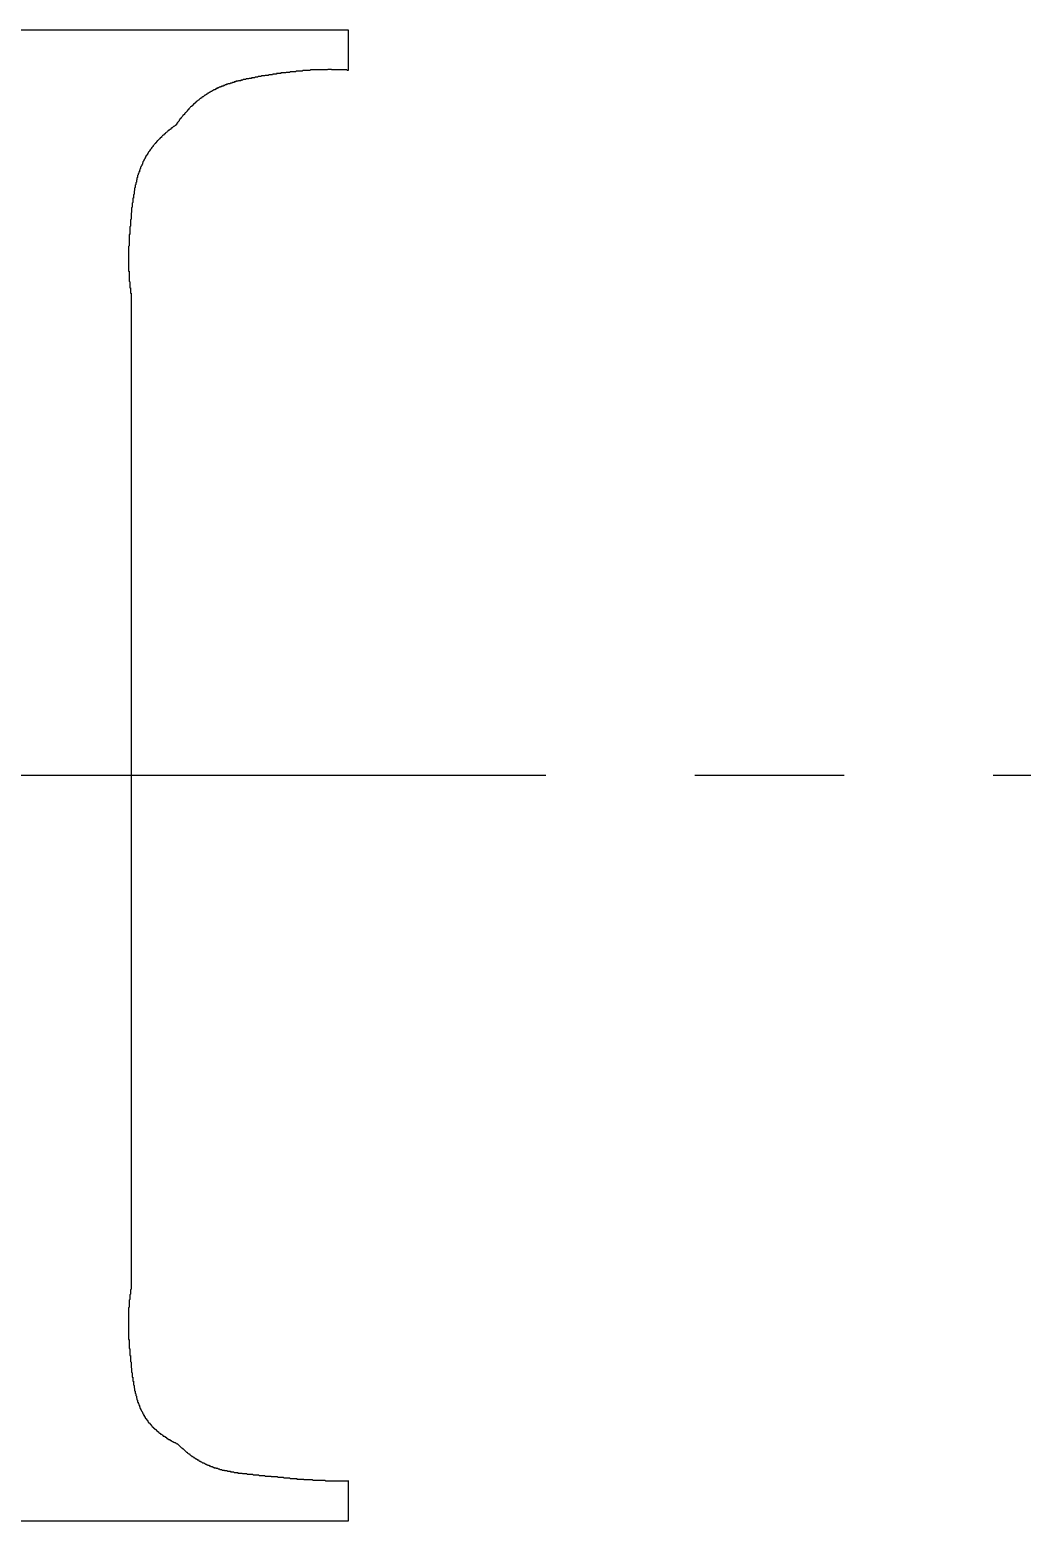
# Model space of a CAD drawing. Extents: x 45 to 224, y 37 to 151.
# Drawn here: x 137.545 to 139.21, y 139.811 to 142.311 of the extents above; entities that cross this region are included whole.
import ezdxf

# ---------------------------------------------------------------- set-up
doc = ezdxf.new("R2010")
doc.units = 0
doc.linetypes.add('CENTER', pattern=[2, 1.25, -0.25, 0.25, -0.25])
doc.layers.get('0').update_dxf_attribs({"linetype": 'CONTINUOUS'})
doc.layers.add('CENTER', color=1, linetype='CENTER')

msp = doc.modelspace()

# ---------------------------------------------------------------- linework, layer by layer
at = {"color": 7, "linetype": 'CONTINUOUS'}
for p, q in [((136.9818, 142.3113), (138.0789, 142.3113)), ((138.0789, 142.3113), (138.0789, 142.2434)), ((137.7155, 141.863), (137.7155, 140.2053)), ((138.0789, 139.8793), (138.0789, 139.8113)), ((138.0789, 139.8113), (137.1652, 139.8113))]:
    msp.add_line(p, q, dxfattribs=at)
at = {"color": 7}
for points in [[(138.079, 142.243, 0), (138.078, 142.243, 0), (138.077, 142.244, 0), (138.077, 142.244, 0), (138.076, 142.244, 0), (138.075, 142.244, 0), (138.074, 142.244, 0), (138.074, 142.244, 0), (138.073, 142.244, 0), (138.072, 142.244, 0), (138.071, 142.244, 0), (138.071, 142.244, 0), (138.07, 142.244, 0), (138.069, 142.244, 0), (138.068, 142.244, 0), (138.067, 142.244, 0), (138.067, 142.244, 0), (138.066, 142.244, 0), (138.065, 142.244, 0), (138.064, 142.244, 0), (138.064, 142.244, 0), (138.063, 142.244, 0), (138.062, 142.244, 0), (138.061, 142.244, 0), (138.061, 142.244, 0), (138.06, 142.244, 0), (138.059, 142.244, 0), (138.058, 142.244, 0), (138.058, 142.244, 0), (138.057, 142.244, 0), (138.056, 142.244, 0), (138.055, 142.244, 0), (138.055, 142.244, 0), (138.054, 142.244, 0), (138.053, 142.244, 0), (138.052, 142.244, 0), (138.051, 142.244, 0), (138.051, 142.245, 0), (138.05, 142.245, 0), (138.049, 142.245, 0), (138.048, 142.245, 0), (138.048, 142.245, 0), (138.047, 142.245, 0), (138.046, 142.245, 0), (138.045, 142.245, 0), (138.045, 142.245, 0), (138.044, 142.244, 0), (138.043, 142.244, 0), (138.042, 142.244, 0), (138.042, 142.244, 0), (138.041, 142.244, 0), (138.04, 142.244, 0), (138.039, 142.244, 0), (138.038, 142.244, 0), (138.038, 142.244, 0), (138.037, 142.244, 0), (138.036, 142.244, 0), (138.035, 142.244, 0), (138.035, 142.244, 0), (138.034, 142.244, 0), (138.033, 142.244, 0), (138.032, 142.244, 0), (138.032, 142.244, 0), (138.031, 142.244, 0), (138.03, 142.244, 0), (138.029, 142.244, 0), (138.029, 142.244, 0), (138.028, 142.244, 0), (138.027, 142.244, 0), (138.026, 142.244, 0), (138.026, 142.244, 0), (138.025, 142.244, 0), (138.024, 142.244, 0), (138.023, 142.244, 0), (138.022, 142.244, 0), (138.022, 142.244, 0), (138.021, 142.244, 0), (138.02, 142.244, 0), (138.019, 142.244, 0), (138.019, 142.244, 0), (138.018, 142.244, 0), (138.017, 142.244, 0), (138.016, 142.244, 0), (138.016, 142.244, 0), (138.015, 142.243, 0), (138.014, 142.243, 0), (138.013, 142.243, 0), (138.013, 142.243, 0), (138.012, 142.243, 0), (138.011, 142.243, 0), (138.01, 142.243, 0), (138.01, 142.243, 0), (138.009, 142.243, 0), (138.008, 142.243, 0), (138.007, 142.243, 0), (138.006, 142.243, 0), (138.006, 142.243, 0), (138.005, 142.243, 0), (138.004, 142.243, 0), (138.003, 142.243, 0), (138.003, 142.243, 0), (138.002, 142.242, 0), (138.001, 142.242, 0), (138, 142.242, 0), (138, 142.242, 0), (137.999, 142.242, 0), (137.998, 142.242, 0), (137.997, 142.242, 0), (137.997, 142.242, 0), (137.996, 142.242, 0), (137.995, 142.242, 0), (137.994, 142.242, 0), (137.994, 142.242, 0), (137.993, 142.242, 0), (137.992, 142.242, 0), (137.991, 142.241, 0), (137.991, 142.241, 0), (137.99, 142.241, 0), (137.989, 142.241, 0), (137.988, 142.241, 0), (137.987, 142.241, 0), (137.987, 142.241, 0), (137.986, 142.241, 0), (137.985, 142.241, 0), (137.984, 142.241, 0), (137.984, 142.241, 0), (137.983, 142.241, 0), (137.982, 142.241, 0), (137.981, 142.24, 0), (137.981, 142.24, 0), (137.98, 142.24, 0), (137.979, 142.24, 0), (137.978, 142.24, 0), (137.978, 142.24, 0), (137.977, 142.24, 0), (137.976, 142.24, 0), (137.975, 142.24, 0), (137.975, 142.24, 0), (137.974, 142.239, 0), (137.973, 142.239, 0), (137.972, 142.239, 0), (137.972, 142.239, 0), (137.971, 142.239, 0), (137.97, 142.239, 0), (137.969, 142.239, 0), (137.969, 142.239, 0), (137.968, 142.239, 0), (137.967, 142.239, 0), (137.966, 142.239, 0), (137.966, 142.238, 0), (137.965, 142.238, 0), (137.964, 142.238, 0), (137.963, 142.238, 0), (137.962, 142.238, 0), (137.962, 142.238, 0), (137.961, 142.238, 0), (137.96, 142.238, 0), (137.959, 142.238, 0), (137.959, 142.237, 0), (137.958, 142.237, 0), (137.957, 142.237, 0), (137.956, 142.237, 0), (137.956, 142.237, 0), (137.955, 142.237, 0), (137.954, 142.237, 0), (137.953, 142.237, 0), (137.953, 142.237, 0), (137.952, 142.236, 0), (137.951, 142.236, 0), (137.95, 142.236, 0), (137.95, 142.236, 0), (137.949, 142.236, 0), (137.948, 142.236, 0), (137.947, 142.236, 0), (137.947, 142.236, 0), (137.946, 142.236, 0), (137.945, 142.235, 0), (137.944, 142.235, 0), (137.944, 142.235, 0), (137.943, 142.235, 0), (137.942, 142.235, 0), (137.941, 142.235, 0), (137.941, 142.235, 0), (137.94, 142.235, 0), (137.939, 142.234, 0), (137.938, 142.234, 0), (137.938, 142.234, 0), (137.937, 142.234, 0), (137.936, 142.234, 0), (137.935, 142.234, 0), (137.935, 142.234, 0), (137.934, 142.234, 0), (137.933, 142.233, 0), (137.932, 142.233, 0), (137.932, 142.233, 0), (137.931, 142.233, 0), (137.93, 142.233, 0), (137.929, 142.233, 0), (137.929, 142.233, 0), (137.928, 142.233, 0), (137.927, 142.232, 0), (137.926, 142.232, 0), (137.926, 142.232, 0), (137.925, 142.232, 0), (137.924, 142.232, 0), (137.923, 142.232, 0), (137.923, 142.232, 0), (137.922, 142.231, 0), (137.921, 142.231, 0), (137.92, 142.231, 0), (137.92, 142.231, 0), (137.919, 142.231, 0), (137.918, 142.231, 0), (137.917, 142.231, 0), (137.917, 142.23, 0), (137.916, 142.23, 0), (137.915, 142.23, 0), (137.914, 142.23, 0), (137.914, 142.23, 0), (137.913, 142.23, 0), (137.912, 142.229, 0), (137.911, 142.229, 0), (137.911, 142.229, 0), (137.91, 142.229, 0), (137.909, 142.229, 0), (137.908, 142.229, 0), (137.908, 142.229, 0), (137.907, 142.228, 0), (137.906, 142.228, 0), (137.905, 142.228, 0), (137.905, 142.228, 0), (137.904, 142.228, 0), (137.903, 142.228, 0), (137.902, 142.227, 0), (137.902, 142.227, 0), (137.901, 142.227, 0), (137.9, 142.227, 0), (137.899, 142.227, 0), (137.899, 142.226, 0), (137.898, 142.226, 0), (137.897, 142.226, 0), (137.896, 142.226, 0), (137.896, 142.226, 0), (137.895, 142.226, 0), (137.894, 142.225, 0), (137.894, 142.225, 0), (137.893, 142.225, 0), (137.892, 142.225, 0), (137.891, 142.225, 0), (137.891, 142.224, 0), (137.89, 142.224, 0), (137.889, 142.224, 0), (137.888, 142.224, 0), (137.888, 142.223, 0), (137.887, 142.223, 0), (137.886, 142.223, 0), (137.885, 142.223, 0), (137.885, 142.223, 0), (137.884, 142.222, 0), (137.883, 142.222, 0), (137.883, 142.222, 0), (137.882, 142.222, 0), (137.881, 142.221, 0), (137.88, 142.221, 0), (137.88, 142.221, 0), (137.879, 142.221, 0), (137.878, 142.221, 0), (137.877, 142.22, 0), (137.877, 142.22, 0), (137.876, 142.22, 0), (137.875, 142.22, 0), (137.875, 142.219, 0), (137.874, 142.219, 0), (137.873, 142.219, 0), (137.872, 142.218, 0), (137.872, 142.218, 0), (137.871, 142.218, 0), (137.87, 142.218, 0), (137.87, 142.217, 0), (137.869, 142.217, 0), (137.868, 142.217, 0), (137.867, 142.217, 0), (137.867, 142.216, 0), (137.866, 142.216, 0), (137.865, 142.216, 0), (137.865, 142.215, 0), (137.864, 142.215, 0), (137.863, 142.215, 0), (137.862, 142.214, 0), (137.862, 142.214, 0), (137.861, 142.214, 0), (137.86, 142.214, 0), (137.86, 142.213, 0), (137.859, 142.213, 0), (137.858, 142.213, 0), (137.858, 142.212, 0), (137.857, 142.212, 0), (137.856, 142.212, 0), (137.856, 142.211, 0), (137.855, 142.211, 0), (137.854, 142.211, 0), (137.854, 142.21, 0), (137.853, 142.21, 0), (137.852, 142.209, 0), (137.851, 142.209, 0), (137.851, 142.209, 0), (137.85, 142.208, 0), (137.849, 142.208, 0), (137.849, 142.208, 0), (137.848, 142.207, 0), (137.847, 142.207, 0), (137.847, 142.206, 0), (137.846, 142.206, 0), (137.846, 142.206, 0), (137.845, 142.205, 0), (137.844, 142.205, 0), (137.844, 142.205, 0), (137.843, 142.204, 0), (137.842, 142.204, 0), (137.842, 142.203, 0), (137.841, 142.203, 0), (137.84, 142.202, 0), (137.84, 142.202, 0), (137.839, 142.202, 0), (137.838, 142.201, 0), (137.838, 142.201, 0), (137.837, 142.2, 0), (137.837, 142.2, 0), (137.836, 142.199, 0), (137.835, 142.199, 0), (137.835, 142.199, 0), (137.834, 142.198, 0), (137.833, 142.198, 0), (137.833, 142.197, 0), (137.832, 142.197, 0), (137.832, 142.196, 0), (137.831, 142.196, 0), (137.83, 142.195, 0), (137.83, 142.195, 0), (137.829, 142.194, 0), (137.829, 142.194, 0), (137.828, 142.193, 0), (137.827, 142.193, 0), (137.827, 142.193, 0), (137.826, 142.192, 0), (137.826, 142.192, 0), (137.825, 142.191, 0), (137.824, 142.191, 0), (137.824, 142.19, 0), (137.823, 142.19, 0), (137.823, 142.189, 0), (137.822, 142.189, 0), (137.822, 142.188, 0), (137.821, 142.187, 0), (137.82, 142.187, 0), (137.82, 142.186, 0), (137.819, 142.186, 0), (137.819, 142.185, 0), (137.818, 142.185, 0), (137.818, 142.184, 0), (137.817, 142.184, 0), (137.817, 142.183, 0), (137.816, 142.183, 0), (137.815, 142.182, 0), (137.815, 142.182, 0), (137.814, 142.181, 0), (137.814, 142.181, 0), (137.813, 142.18, 0), (137.813, 142.18, 0), (137.812, 142.179, 0), (137.812, 142.178, 0), (137.811, 142.178, 0), (137.811, 142.177, 0), (137.81, 142.177, 0), (137.81, 142.176, 0), (137.809, 142.176, 0), (137.809, 142.175, 0), (137.808, 142.174, 0), (137.808, 142.174, 0), (137.807, 142.173, 0), (137.807, 142.173, 0), (137.806, 142.172, 0), (137.806, 142.172, 0), (137.805, 142.171, 0), (137.805, 142.17, 0), (137.804, 142.17, 0), (137.804, 142.169, 0), (137.803, 142.169, 0), (137.803, 142.168, 0), (137.802, 142.168, 0), (137.802, 142.167, 0), (137.801, 142.166, 0), (137.801, 142.166, 0), (137.8, 142.165, 0), (137.8, 142.165, 0), (137.799, 142.164, 0), (137.799, 142.163, 0), (137.798, 142.163, 0), (137.798, 142.162, 0), (137.797, 142.162, 0), (137.797, 142.161, 0), (137.796, 142.16, 0), (137.796, 142.16, 0), (137.796, 142.159, 0), (137.795, 142.159, 0), (137.795, 142.158, 0), (137.794, 142.157, 0), (137.794, 142.157, 0), (137.793, 142.156, 0), (137.793, 142.155, 0), (137.792, 142.155, 0), (137.792, 142.154, 0), (137.791, 142.154, 0), (137.791, 142.153, 0), (137.791, 142.152, 0), (137.79, 142.152, 0)], [(137.79, 142.152, 0), (137.79, 142.151, 0), (137.789, 142.151, 0), (137.788, 142.15, 0), (137.788, 142.15, 0), (137.787, 142.149, 0), (137.787, 142.149, 0), (137.786, 142.149, 0), (137.785, 142.148, 0), (137.785, 142.148, 0), (137.784, 142.147, 0), (137.783, 142.147, 0), (137.783, 142.146, 0), (137.782, 142.146, 0), (137.782, 142.145, 0), (137.781, 142.145, 0), (137.781, 142.144, 0), (137.78, 142.144, 0), (137.779, 142.143, 0), (137.779, 142.143, 0), (137.778, 142.143, 0), (137.778, 142.142, 0), (137.777, 142.142, 0), (137.776, 142.141, 0), (137.776, 142.141, 0), (137.775, 142.14, 0), (137.775, 142.14, 0), (137.774, 142.139, 0), (137.774, 142.139, 0), (137.773, 142.138, 0), (137.772, 142.138, 0), (137.772, 142.137, 0), (137.771, 142.137, 0), (137.771, 142.136, 0), (137.77, 142.136, 0), (137.77, 142.135, 0), (137.769, 142.135, 0), (137.768, 142.134, 0), (137.768, 142.134, 0), (137.767, 142.133, 0), (137.767, 142.133, 0), (137.766, 142.132, 0), (137.766, 142.131, 0), (137.765, 142.131, 0), (137.765, 142.13, 0), (137.764, 142.13, 0), (137.764, 142.129, 0), (137.763, 142.129, 0), (137.763, 142.128, 0), (137.762, 142.128, 0), (137.761, 142.127, 0), (137.761, 142.127, 0), (137.76, 142.126, 0), (137.76, 142.126, 0), (137.759, 142.125, 0), (137.759, 142.124, 0), (137.758, 142.124, 0), (137.758, 142.123, 0), (137.757, 142.123, 0), (137.757, 142.122, 0), (137.756, 142.122, 0), (137.756, 142.121, 0), (137.755, 142.12, 0), (137.755, 142.12, 0), (137.754, 142.119, 0), (137.754, 142.119, 0), (137.753, 142.118, 0), (137.753, 142.118, 0), (137.752, 142.117, 0), (137.752, 142.116, 0), (137.751, 142.116, 0), (137.751, 142.115, 0), (137.751, 142.115, 0), (137.75, 142.114, 0), (137.75, 142.113, 0), (137.749, 142.113, 0), (137.749, 142.112, 0), (137.748, 142.112, 0), (137.748, 142.111, 0), (137.747, 142.11, 0), (137.747, 142.11, 0), (137.747, 142.109, 0), (137.746, 142.109, 0), (137.746, 142.108, 0), (137.745, 142.107, 0), (137.745, 142.107, 0), (137.744, 142.106, 0), (137.744, 142.105, 0), (137.744, 142.105, 0), (137.743, 142.104, 0), (137.743, 142.103, 0), (137.742, 142.103, 0), (137.742, 142.102, 0), (137.742, 142.102, 0), (137.741, 142.101, 0), (137.741, 142.1, 0), (137.74, 142.1, 0), (137.74, 142.099, 0), (137.74, 142.098, 0), (137.739, 142.098, 0), (137.739, 142.097, 0), (137.739, 142.096, 0), (137.738, 142.096, 0), (137.738, 142.095, 0), (137.737, 142.094, 0), (137.737, 142.094, 0), (137.737, 142.093, 0), (137.736, 142.092, 0), (137.736, 142.092, 0), (137.736, 142.091, 0), (137.735, 142.09, 0), (137.735, 142.09, 0), (137.735, 142.089, 0), (137.734, 142.088, 0), (137.734, 142.088, 0), (137.734, 142.087, 0), (137.734, 142.086, 0), (137.733, 142.085, 0), (137.733, 142.085, 0), (137.733, 142.084, 0), (137.732, 142.083, 0), (137.732, 142.083, 0), (137.732, 142.082, 0), (137.731, 142.081, 0), (137.731, 142.081, 0), (137.731, 142.08, 0), (137.731, 142.079, 0), (137.73, 142.078, 0), (137.73, 142.078, 0), (137.73, 142.077, 0), (137.73, 142.076, 0), (137.729, 142.076, 0), (137.729, 142.075, 0), (137.729, 142.074, 0), (137.729, 142.073, 0), (137.728, 142.073, 0), (137.728, 142.072, 0), (137.728, 142.071, 0), (137.728, 142.071, 0), (137.727, 142.07, 0), (137.727, 142.069, 0), (137.727, 142.068, 0), (137.727, 142.068, 0), (137.726, 142.067, 0), (137.726, 142.066, 0), (137.726, 142.066, 0), (137.726, 142.065, 0), (137.726, 142.064, 0), (137.725, 142.063, 0), (137.725, 142.063, 0), (137.725, 142.062, 0), (137.725, 142.061, 0), (137.725, 142.06, 0), (137.724, 142.06, 0), (137.724, 142.059, 0), (137.724, 142.058, 0), (137.724, 142.057, 0), (137.724, 142.057, 0), (137.724, 142.056, 0), (137.723, 142.055, 0), (137.723, 142.055, 0), (137.723, 142.054, 0), (137.723, 142.053, 0), (137.723, 142.052, 0), (137.723, 142.052, 0), (137.722, 142.051, 0), (137.722, 142.05, 0), (137.722, 142.049, 0), (137.722, 142.049, 0), (137.722, 142.048, 0), (137.722, 142.047, 0), (137.721, 142.046, 0), (137.721, 142.046, 0), (137.721, 142.045, 0), (137.721, 142.044, 0), (137.721, 142.043, 0), (137.721, 142.043, 0), (137.721, 142.042, 0), (137.72, 142.041, 0), (137.72, 142.04, 0), (137.72, 142.04, 0), (137.72, 142.039, 0), (137.72, 142.038, 0), (137.72, 142.038, 0), (137.72, 142.037, 0), (137.72, 142.036, 0), (137.719, 142.035, 0), (137.719, 142.035, 0), (137.719, 142.034, 0), (137.719, 142.033, 0), (137.719, 142.032, 0), (137.719, 142.032, 0), (137.719, 142.031, 0), (137.719, 142.03, 0), (137.719, 142.029, 0), (137.718, 142.029, 0), (137.718, 142.028, 0), (137.718, 142.027, 0), (137.718, 142.026, 0), (137.718, 142.026, 0), (137.718, 142.025, 0), (137.718, 142.024, 0), (137.718, 142.023, 0), (137.718, 142.023, 0), (137.718, 142.022, 0), (137.717, 142.021, 0), (137.717, 142.02, 0), (137.717, 142.02, 0), (137.717, 142.019, 0), (137.717, 142.018, 0), (137.717, 142.017, 0), (137.717, 142.017, 0), (137.717, 142.016, 0), (137.717, 142.015, 0), (137.717, 142.014, 0), (137.717, 142.014, 0), (137.716, 142.013, 0), (137.716, 142.012, 0), (137.716, 142.011, 0), (137.716, 142.011, 0), (137.716, 142.01, 0), (137.716, 142.009, 0), (137.716, 142.008, 0), (137.716, 142.008, 0), (137.716, 142.007, 0), (137.716, 142.006, 0), (137.716, 142.005, 0), (137.716, 142.005, 0), (137.715, 142.004, 0), (137.715, 142.003, 0), (137.715, 142.002, 0), (137.715, 142.002, 0), (137.715, 142.001, 0), (137.715, 142, 0), (137.715, 141.999, 0), (137.715, 141.999, 0), (137.715, 141.998, 0), (137.715, 141.997, 0), (137.715, 141.996, 0), (137.715, 141.996, 0), (137.715, 141.995, 0), (137.715, 141.994, 0), (137.714, 141.993, 0), (137.714, 141.993, 0), (137.714, 141.992, 0), (137.714, 141.991, 0), (137.714, 141.99, 0), (137.714, 141.99, 0), (137.714, 141.989, 0), (137.714, 141.988, 0), (137.714, 141.987, 0), (137.714, 141.987, 0), (137.714, 141.986, 0), (137.714, 141.985, 0), (137.714, 141.984, 0), (137.714, 141.984, 0), (137.714, 141.983, 0), (137.714, 141.982, 0), (137.713, 141.981, 0), (137.713, 141.981, 0), (137.713, 141.98, 0), (137.713, 141.979, 0), (137.713, 141.978, 0), (137.713, 141.977, 0), (137.713, 141.977, 0), (137.713, 141.976, 0), (137.713, 141.975, 0), (137.713, 141.974, 0), (137.713, 141.974, 0), (137.713, 141.973, 0), (137.713, 141.972, 0), (137.713, 141.971, 0), (137.713, 141.971, 0), (137.713, 141.97, 0), (137.713, 141.969, 0), (137.713, 141.968, 0), (137.712, 141.968, 0), (137.712, 141.967, 0), (137.712, 141.966, 0), (137.712, 141.965, 0), (137.712, 141.965, 0), (137.712, 141.964, 0), (137.712, 141.963, 0), (137.712, 141.962, 0), (137.712, 141.962, 0), (137.712, 141.961, 0), (137.712, 141.96, 0), (137.712, 141.959, 0), (137.712, 141.959, 0), (137.712, 141.958, 0), (137.712, 141.957, 0), (137.712, 141.956, 0), (137.712, 141.956, 0), (137.712, 141.955, 0), (137.712, 141.954, 0), (137.712, 141.953, 0), (137.712, 141.953, 0), (137.712, 141.952, 0), (137.712, 141.951, 0), (137.712, 141.95, 0), (137.712, 141.95, 0), (137.712, 141.949, 0), (137.711, 141.948, 0), (137.711, 141.947, 0), (137.711, 141.947, 0), (137.711, 141.946, 0), (137.711, 141.945, 0), (137.711, 141.944, 0), (137.711, 141.944, 0), (137.711, 141.943, 0), (137.711, 141.942, 0), (137.711, 141.941, 0), (137.711, 141.941, 0), (137.711, 141.94, 0), (137.711, 141.939, 0), (137.711, 141.938, 0), (137.711, 141.938, 0), (137.711, 141.937, 0), (137.711, 141.936, 0), (137.711, 141.935, 0), (137.711, 141.935, 0), (137.711, 141.934, 0), (137.711, 141.933, 0), (137.711, 141.932, 0), (137.711, 141.931, 0), (137.711, 141.931, 0), (137.711, 141.93, 0), (137.711, 141.929, 0), (137.711, 141.928, 0), (137.711, 141.928, 0), (137.711, 141.927, 0), (137.711, 141.926, 0), (137.711, 141.925, 0), (137.711, 141.925, 0), (137.711, 141.924, 0), (137.711, 141.923, 0), (137.711, 141.922, 0), (137.711, 141.922, 0), (137.711, 141.921, 0), (137.711, 141.92, 0), (137.711, 141.919, 0), (137.711, 141.919, 0), (137.711, 141.918, 0), (137.711, 141.917, 0), (137.711, 141.916, 0), (137.711, 141.916, 0), (137.711, 141.915, 0), (137.711, 141.914, 0), (137.711, 141.913, 0), (137.711, 141.913, 0), (137.711, 141.912, 0), (137.711, 141.911, 0), (137.711, 141.91, 0), (137.711, 141.91, 0), (137.711, 141.909, 0), (137.711, 141.908, 0), (137.711, 141.907, 0), (137.712, 141.907, 0), (137.712, 141.906, 0), (137.712, 141.905, 0), (137.712, 141.904, 0), (137.712, 141.904, 0), (137.712, 141.903, 0), (137.712, 141.902, 0), (137.712, 141.901, 0), (137.712, 141.901, 0), (137.712, 141.9, 0), (137.712, 141.899, 0), (137.712, 141.898, 0), (137.712, 141.898, 0), (137.712, 141.897, 0), (137.712, 141.896, 0), (137.712, 141.895, 0), (137.712, 141.895, 0), (137.712, 141.894, 0), (137.712, 141.893, 0), (137.712, 141.892, 0), (137.712, 141.891, 0), (137.712, 141.891, 0), (137.712, 141.89, 0), (137.713, 141.889, 0), (137.713, 141.888, 0), (137.713, 141.888, 0), (137.713, 141.887, 0), (137.713, 141.886, 0), (137.713, 141.885, 0), (137.713, 141.885, 0), (137.713, 141.884, 0), (137.713, 141.883, 0), (137.713, 141.882, 0), (137.713, 141.882, 0), (137.713, 141.881, 0), (137.713, 141.88, 0), (137.713, 141.879, 0), (137.714, 141.879, 0), (137.714, 141.878, 0), (137.714, 141.877, 0), (137.714, 141.876, 0), (137.714, 141.876, 0), (137.714, 141.875, 0), (137.714, 141.874, 0), (137.714, 141.873, 0), (137.714, 141.873, 0), (137.714, 141.872, 0), (137.714, 141.871, 0), (137.714, 141.87, 0), (137.715, 141.87, 0), (137.715, 141.869, 0), (137.715, 141.868, 0), (137.715, 141.867, 0), (137.715, 141.867, 0), (137.715, 141.866, 0), (137.715, 141.865, 0), (137.715, 141.864, 0), (137.715, 141.864, 0), (137.715, 141.863, 0)], [(137.715, 140.205, 0), (137.715, 140.205, 0), (137.715, 140.204, 0), (137.715, 140.203, 0), (137.715, 140.203, 0), (137.715, 140.202, 0), (137.715, 140.201, 0), (137.715, 140.2, 0), (137.715, 140.2, 0), (137.714, 140.199, 0), (137.714, 140.198, 0), (137.714, 140.198, 0), (137.714, 140.197, 0), (137.714, 140.196, 0), (137.714, 140.195, 0), (137.714, 140.195, 0), (137.714, 140.194, 0), (137.714, 140.193, 0), (137.714, 140.193, 0), (137.714, 140.192, 0), (137.713, 140.191, 0), (137.713, 140.191, 0), (137.713, 140.19, 0), (137.713, 140.189, 0), (137.713, 140.188, 0), (137.713, 140.188, 0), (137.713, 140.187, 0), (137.713, 140.186, 0), (137.713, 140.186, 0), (137.713, 140.185, 0), (137.713, 140.184, 0), (137.713, 140.183, 0), (137.713, 140.183, 0), (137.712, 140.182, 0), (137.712, 140.181, 0), (137.712, 140.181, 0), (137.712, 140.18, 0), (137.712, 140.179, 0), (137.712, 140.178, 0), (137.712, 140.178, 0), (137.712, 140.177, 0), (137.712, 140.176, 0), (137.712, 140.176, 0), (137.712, 140.175, 0), (137.712, 140.174, 0), (137.712, 140.173, 0), (137.712, 140.173, 0), (137.712, 140.172, 0), (137.712, 140.171, 0), (137.712, 140.171, 0), (137.712, 140.17, 0), (137.711, 140.169, 0), (137.711, 140.168, 0), (137.711, 140.168, 0), (137.711, 140.167, 0), (137.711, 140.166, 0), (137.711, 140.166, 0), (137.711, 140.165, 0), (137.711, 140.164, 0), (137.711, 140.164, 0), (137.711, 140.163, 0), (137.711, 140.162, 0), (137.711, 140.161, 0), (137.711, 140.161, 0), (137.711, 140.16, 0), (137.711, 140.159, 0), (137.711, 140.159, 0), (137.711, 140.158, 0), (137.711, 140.157, 0), (137.711, 140.156, 0), (137.711, 140.156, 0), (137.711, 140.155, 0), (137.711, 140.154, 0), (137.711, 140.154, 0), (137.711, 140.153, 0), (137.711, 140.152, 0), (137.711, 140.151, 0), (137.711, 140.151, 0), (137.711, 140.15, 0), (137.711, 140.149, 0), (137.711, 140.149, 0), (137.711, 140.148, 0), (137.711, 140.147, 0), (137.711, 140.146, 0), (137.711, 140.146, 0), (137.711, 140.145, 0), (137.711, 140.144, 0), (137.711, 140.144, 0), (137.711, 140.143, 0), (137.711, 140.142, 0), (137.711, 140.141, 0), (137.711, 140.141, 0), (137.711, 140.14, 0), (137.711, 140.139, 0), (137.711, 140.139, 0), (137.711, 140.138, 0), (137.711, 140.137, 0), (137.711, 140.136, 0), (137.711, 140.136, 0), (137.711, 140.135, 0), (137.711, 140.134, 0), (137.711, 140.134, 0), (137.711, 140.133, 0), (137.711, 140.132, 0), (137.711, 140.131, 0), (137.711, 140.131, 0), (137.711, 140.13, 0), (137.711, 140.129, 0), (137.711, 140.129, 0), (137.711, 140.128, 0), (137.711, 140.127, 0), (137.711, 140.126, 0), (137.711, 140.126, 0), (137.711, 140.125, 0), (137.711, 140.124, 0), (137.711, 140.124, 0), (137.711, 140.123, 0), (137.711, 140.122, 0), (137.711, 140.121, 0), (137.711, 140.121, 0), (137.711, 140.12, 0), (137.711, 140.119, 0), (137.711, 140.119, 0), (137.711, 140.118, 0), (137.711, 140.117, 0), (137.711, 140.116, 0), (137.712, 140.116, 0), (137.712, 140.115, 0), (137.712, 140.114, 0), (137.712, 140.114, 0), (137.712, 140.113, 0), (137.712, 140.112, 0), (137.712, 140.111, 0), (137.712, 140.111, 0), (137.712, 140.11, 0), (137.712, 140.109, 0), (137.712, 140.109, 0), (137.712, 140.108, 0), (137.712, 140.107, 0), (137.712, 140.106, 0), (137.712, 140.106, 0), (137.712, 140.105, 0), (137.712, 140.104, 0), (137.712, 140.104, 0), (137.712, 140.103, 0), (137.712, 140.102, 0), (137.712, 140.102, 0), (137.712, 140.101, 0), (137.713, 140.1, 0), (137.713, 140.099, 0), (137.713, 140.099, 0), (137.713, 140.098, 0), (137.713, 140.097, 0), (137.713, 140.097, 0), (137.713, 140.096, 0), (137.713, 140.095, 0), (137.713, 140.094, 0), (137.713, 140.094, 0), (137.713, 140.093, 0), (137.713, 140.092, 0), (137.713, 140.092, 0), (137.713, 140.091, 0), (137.713, 140.09, 0), (137.713, 140.089, 0), (137.714, 140.089, 0), (137.714, 140.088, 0), (137.714, 140.087, 0), (137.714, 140.087, 0), (137.714, 140.086, 0), (137.714, 140.085, 0), (137.714, 140.084, 0), (137.714, 140.084, 0), (137.714, 140.083, 0), (137.714, 140.082, 0), (137.714, 140.082, 0), (137.714, 140.081, 0), (137.714, 140.08, 0), (137.714, 140.079, 0), (137.714, 140.079, 0), (137.715, 140.078, 0), (137.715, 140.077, 0), (137.715, 140.077, 0), (137.715, 140.076, 0), (137.715, 140.075, 0), (137.715, 140.075, 0), (137.715, 140.074, 0), (137.715, 140.073, 0), (137.715, 140.072, 0), (137.715, 140.072, 0), (137.715, 140.071, 0), (137.715, 140.07, 0), (137.715, 140.07, 0), (137.715, 140.069, 0), (137.716, 140.068, 0), (137.716, 140.067, 0), (137.716, 140.067, 0), (137.716, 140.066, 0), (137.716, 140.065, 0), (137.716, 140.065, 0), (137.716, 140.064, 0), (137.716, 140.063, 0), (137.716, 140.062, 0), (137.716, 140.062, 0), (137.716, 140.061, 0), (137.717, 140.06, 0), (137.717, 140.06, 0), (137.717, 140.059, 0), (137.717, 140.058, 0), (137.717, 140.058, 0), (137.717, 140.057, 0), (137.717, 140.056, 0), (137.717, 140.055, 0), (137.717, 140.055, 0), (137.717, 140.054, 0), (137.717, 140.053, 0), (137.718, 140.053, 0), (137.718, 140.052, 0), (137.718, 140.051, 0), (137.718, 140.05, 0), (137.718, 140.05, 0), (137.718, 140.049, 0), (137.718, 140.048, 0), (137.718, 140.048, 0), (137.718, 140.047, 0), (137.718, 140.046, 0), (137.719, 140.046, 0), (137.719, 140.045, 0), (137.719, 140.044, 0), (137.719, 140.043, 0), (137.719, 140.043, 0), (137.719, 140.042, 0), (137.719, 140.041, 0), (137.719, 140.041, 0), (137.719, 140.04, 0), (137.72, 140.039, 0), (137.72, 140.038, 0), (137.72, 140.038, 0), (137.72, 140.037, 0), (137.72, 140.036, 0), (137.72, 140.036, 0), (137.72, 140.035, 0), (137.721, 140.034, 0), (137.721, 140.034, 0), (137.721, 140.033, 0), (137.721, 140.032, 0), (137.721, 140.031, 0), (137.721, 140.031, 0), (137.721, 140.03, 0), (137.722, 140.029, 0), (137.722, 140.029, 0), (137.722, 140.028, 0), (137.722, 140.027, 0), (137.722, 140.027, 0), (137.722, 140.026, 0), (137.723, 140.025, 0), (137.723, 140.025, 0), (137.723, 140.024, 0), (137.723, 140.023, 0), (137.723, 140.022, 0), (137.723, 140.022, 0), (137.724, 140.021, 0), (137.724, 140.02, 0), (137.724, 140.02, 0), (137.724, 140.019, 0), (137.724, 140.018, 0), (137.724, 140.018, 0), (137.725, 140.017, 0), (137.725, 140.016, 0), (137.725, 140.016, 0), (137.725, 140.015, 0), (137.726, 140.014, 0), (137.726, 140.013, 0), (137.726, 140.013, 0), (137.726, 140.012, 0), (137.726, 140.011, 0), (137.727, 140.011, 0), (137.727, 140.01, 0), (137.727, 140.009, 0), (137.727, 140.009, 0), (137.728, 140.008, 0), (137.728, 140.007, 0), (137.728, 140.007, 0), (137.728, 140.006, 0), (137.729, 140.005, 0), (137.729, 140.005, 0), (137.729, 140.004, 0), (137.729, 140.003, 0), (137.73, 140.003, 0), (137.73, 140.002, 0), (137.73, 140.001, 0), (137.73, 140.001, 0), (137.731, 140, 0), (137.731, 139.999, 0), (137.731, 139.999, 0), (137.732, 139.998, 0), (137.732, 139.998, 0), (137.732, 139.997, 0), (137.733, 139.996, 0), (137.733, 139.996, 0), (137.733, 139.995, 0), (137.734, 139.994, 0), (137.734, 139.994, 0), (137.734, 139.993, 0), (137.735, 139.992, 0), (137.735, 139.992, 0), (137.735, 139.991, 0), (137.736, 139.991, 0), (137.736, 139.99, 0), (137.736, 139.989, 0), (137.737, 139.989, 0), (137.737, 139.988, 0), (137.737, 139.987, 0), (137.738, 139.987, 0), (137.738, 139.986, 0), (137.739, 139.986, 0), (137.739, 139.985, 0), (137.739, 139.984, 0), (137.74, 139.984, 0), (137.74, 139.983, 0), (137.741, 139.983, 0), (137.741, 139.982, 0), (137.741, 139.981, 0), (137.742, 139.981, 0), (137.742, 139.98, 0), (137.743, 139.98, 0), (137.743, 139.979, 0), (137.743, 139.979, 0), (137.744, 139.978, 0), (137.744, 139.977, 0), (137.745, 139.977, 0), (137.745, 139.976, 0), (137.746, 139.976, 0), (137.746, 139.975, 0), (137.747, 139.975, 0), (137.747, 139.974, 0), (137.748, 139.974, 0), (137.748, 139.973, 0), (137.748, 139.973, 0), (137.749, 139.972, 0), (137.749, 139.972, 0), (137.75, 139.971, 0), (137.75, 139.97, 0), (137.751, 139.97, 0), (137.751, 139.969, 0), (137.752, 139.969, 0), (137.752, 139.968, 0), (137.753, 139.968, 0), (137.753, 139.967, 0), (137.754, 139.967, 0), (137.754, 139.966, 0), (137.755, 139.966, 0), (137.756, 139.965, 0), (137.756, 139.965, 0), (137.757, 139.965, 0), (137.757, 139.964, 0), (137.758, 139.964, 0), (137.758, 139.963, 0), (137.759, 139.963, 0), (137.759, 139.962, 0), (137.76, 139.962, 0), (137.76, 139.961, 0), (137.761, 139.961, 0), (137.761, 139.96, 0), (137.762, 139.96, 0), (137.763, 139.959, 0), (137.763, 139.959, 0), (137.764, 139.959, 0), (137.764, 139.958, 0), (137.765, 139.958, 0), (137.765, 139.957, 0), (137.766, 139.957, 0), (137.767, 139.956, 0), (137.767, 139.956, 0), (137.768, 139.956, 0), (137.768, 139.955, 0), (137.769, 139.955, 0), (137.769, 139.954, 0), (137.77, 139.954, 0), (137.771, 139.954, 0), (137.771, 139.953, 0), (137.772, 139.953, 0), (137.772, 139.952, 0), (137.773, 139.952, 0), (137.774, 139.952, 0), (137.774, 139.951, 0), (137.775, 139.951, 0), (137.775, 139.95, 0), (137.776, 139.95, 0), (137.777, 139.95, 0), (137.777, 139.949, 0), (137.778, 139.949, 0), (137.778, 139.948, 0), (137.779, 139.948, 0), (137.78, 139.948, 0), (137.78, 139.947, 0), (137.781, 139.947, 0), (137.782, 139.947, 0), (137.782, 139.946, 0), (137.783, 139.946, 0), (137.783, 139.946, 0), (137.784, 139.945, 0), (137.785, 139.945, 0), (137.785, 139.945, 0), (137.786, 139.944, 0), (137.787, 139.944, 0), (137.787, 139.944, 0), (137.788, 139.943, 0), (137.788, 139.943, 0), (137.789, 139.943, 0), (137.79, 139.942, 0), (137.79, 139.942, 0), (137.791, 139.942, 0), (137.792, 139.941, 0), (137.792, 139.941, 0), (137.793, 139.941, 0), (137.794, 139.94, 0)], [(137.794, 139.94, 0), (137.794, 139.94, 0), (137.795, 139.939, 0), (137.795, 139.939, 0), (137.796, 139.938, 0), (137.796, 139.938, 0), (137.797, 139.937, 0), (137.797, 139.937, 0), (137.798, 139.936, 0), (137.798, 139.936, 0), (137.799, 139.935, 0), (137.799, 139.935, 0), (137.8, 139.934, 0), (137.8, 139.934, 0), (137.801, 139.933, 0), (137.801, 139.933, 0), (137.802, 139.933, 0), (137.803, 139.932, 0), (137.803, 139.932, 0), (137.804, 139.931, 0), (137.804, 139.931, 0), (137.805, 139.93, 0), (137.805, 139.93, 0), (137.806, 139.929, 0), (137.806, 139.929, 0), (137.807, 139.928, 0), (137.807, 139.928, 0), (137.808, 139.927, 0), (137.809, 139.927, 0), (137.809, 139.926, 0), (137.81, 139.926, 0), (137.81, 139.926, 0), (137.811, 139.925, 0), (137.811, 139.925, 0), (137.812, 139.924, 0), (137.813, 139.924, 0), (137.813, 139.923, 0), (137.814, 139.923, 0), (137.814, 139.923, 0), (137.815, 139.922, 0), (137.815, 139.922, 0), (137.816, 139.921, 0), (137.817, 139.921, 0), (137.817, 139.92, 0), (137.818, 139.92, 0), (137.818, 139.92, 0), (137.819, 139.919, 0), (137.82, 139.919, 0), (137.82, 139.918, 0), (137.821, 139.918, 0), (137.821, 139.918, 0), (137.822, 139.917, 0), (137.823, 139.917, 0), (137.823, 139.916, 0), (137.824, 139.916, 0), (137.824, 139.916, 0), (137.825, 139.915, 0), (137.826, 139.915, 0), (137.826, 139.914, 0), (137.827, 139.914, 0), (137.828, 139.914, 0), (137.828, 139.913, 0), (137.829, 139.913, 0), (137.829, 139.913, 0), (137.83, 139.912, 0), (137.831, 139.912, 0), (137.831, 139.912, 0), (137.832, 139.911, 0), (137.833, 139.911, 0), (137.833, 139.911, 0), (137.834, 139.91, 0), (137.834, 139.91, 0), (137.835, 139.909, 0), (137.836, 139.909, 0), (137.836, 139.909, 0), (137.837, 139.909, 0), (137.838, 139.908, 0), (137.838, 139.908, 0), (137.839, 139.908, 0), (137.84, 139.907, 0), (137.84, 139.907, 0), (137.841, 139.907, 0), (137.842, 139.906, 0), (137.842, 139.906, 0), (137.843, 139.906, 0), (137.844, 139.905, 0), (137.844, 139.905, 0), (137.845, 139.905, 0), (137.846, 139.905, 0), (137.846, 139.904, 0), (137.847, 139.904, 0), (137.848, 139.904, 0), (137.848, 139.904, 0), (137.849, 139.903, 0), (137.85, 139.903, 0), (137.85, 139.903, 0), (137.851, 139.903, 0), (137.852, 139.902, 0), (137.852, 139.902, 0), (137.853, 139.902, 0), (137.854, 139.902, 0), (137.854, 139.901, 0), (137.855, 139.901, 0), (137.856, 139.901, 0), (137.856, 139.901, 0), (137.857, 139.901, 0), (137.858, 139.9, 0), (137.858, 139.9, 0), (137.859, 139.9, 0), (137.86, 139.9, 0), (137.861, 139.899, 0), (137.861, 139.899, 0), (137.862, 139.899, 0), (137.863, 139.899, 0), (137.863, 139.899, 0), (137.864, 139.898, 0), (137.865, 139.898, 0), (137.865, 139.898, 0), (137.866, 139.898, 0), (137.867, 139.898, 0), (137.867, 139.898, 0), (137.868, 139.897, 0), (137.869, 139.897, 0), (137.87, 139.897, 0), (137.87, 139.897, 0), (137.871, 139.897, 0), (137.872, 139.897, 0), (137.872, 139.896, 0), (137.873, 139.896, 0), (137.874, 139.896, 0), (137.875, 139.896, 0), (137.875, 139.896, 0), (137.876, 139.896, 0), (137.877, 139.895, 0), (137.877, 139.895, 0), (137.878, 139.895, 0), (137.879, 139.895, 0), (137.879, 139.895, 0), (137.88, 139.895, 0), (137.881, 139.895, 0), (137.882, 139.895, 0), (137.882, 139.894, 0), (137.883, 139.894, 0), (137.884, 139.894, 0), (137.884, 139.894, 0), (137.885, 139.894, 0), (137.886, 139.894, 0), (137.887, 139.894, 0), (137.887, 139.894, 0), (137.888, 139.893, 0), (137.889, 139.893, 0), (137.889, 139.893, 0), (137.89, 139.893, 0), (137.891, 139.893, 0), (137.892, 139.893, 0), (137.892, 139.893, 0), (137.893, 139.893, 0), (137.894, 139.893, 0), (137.894, 139.892, 0), (137.895, 139.892, 0), (137.896, 139.892, 0), (137.897, 139.892, 0), (137.897, 139.892, 0), (137.898, 139.892, 0), (137.899, 139.892, 0), (137.899, 139.892, 0), (137.9, 139.892, 0), (137.901, 139.892, 0), (137.902, 139.891, 0), (137.902, 139.891, 0), (137.903, 139.891, 0), (137.904, 139.891, 0), (137.904, 139.891, 0), (137.905, 139.891, 0), (137.906, 139.891, 0), (137.907, 139.891, 0), (137.907, 139.891, 0), (137.908, 139.891, 0), (137.909, 139.891, 0), (137.909, 139.891, 0), (137.91, 139.89, 0), (137.911, 139.89, 0), (137.912, 139.89, 0), (137.912, 139.89, 0), (137.913, 139.89, 0), (137.914, 139.89, 0), (137.914, 139.89, 0), (137.915, 139.89, 0), (137.916, 139.89, 0), (137.917, 139.89, 0), (137.917, 139.89, 0), (137.918, 139.89, 0), (137.919, 139.89, 0), (137.919, 139.89, 0), (137.92, 139.889, 0), (137.921, 139.889, 0), (137.922, 139.889, 0), (137.922, 139.889, 0), (137.923, 139.889, 0), (137.924, 139.889, 0), (137.924, 139.889, 0), (137.925, 139.889, 0), (137.926, 139.889, 0), (137.927, 139.889, 0), (137.927, 139.889, 0), (137.928, 139.889, 0), (137.929, 139.889, 0), (137.929, 139.889, 0), (137.93, 139.888, 0), (137.931, 139.888, 0), (137.932, 139.888, 0), (137.932, 139.888, 0), (137.933, 139.888, 0), (137.934, 139.888, 0), (137.934, 139.888, 0), (137.935, 139.888, 0), (137.936, 139.888, 0), (137.937, 139.888, 0), (137.937, 139.888, 0), (137.938, 139.888, 0), (137.939, 139.888, 0), (137.939, 139.888, 0), (137.94, 139.887, 0), (137.941, 139.887, 0), (137.942, 139.887, 0), (137.942, 139.887, 0), (137.943, 139.887, 0), (137.944, 139.887, 0), (137.945, 139.887, 0), (137.945, 139.887, 0), (137.946, 139.887, 0), (137.947, 139.887, 0), (137.947, 139.887, 0), (137.948, 139.887, 0), (137.949, 139.887, 0), (137.95, 139.887, 0), (137.95, 139.886, 0), (137.951, 139.886, 0), (137.952, 139.886, 0), (137.952, 139.886, 0), (137.953, 139.886, 0), (137.954, 139.886, 0), (137.955, 139.886, 0), (137.955, 139.886, 0), (137.956, 139.886, 0), (137.957, 139.886, 0), (137.957, 139.886, 0), (137.958, 139.886, 0), (137.959, 139.886, 0), (137.96, 139.886, 0), (137.96, 139.886, 0), (137.961, 139.885, 0), (137.962, 139.885, 0), (137.962, 139.885, 0), (137.963, 139.885, 0), (137.964, 139.885, 0), (137.965, 139.885, 0), (137.965, 139.885, 0), (137.966, 139.885, 0), (137.967, 139.885, 0), (137.967, 139.885, 0), (137.968, 139.885, 0), (137.969, 139.885, 0), (137.97, 139.885, 0), (137.97, 139.885, 0), (137.971, 139.884, 0), (137.972, 139.884, 0), (137.972, 139.884, 0), (137.973, 139.884, 0), (137.974, 139.884, 0), (137.975, 139.884, 0), (137.975, 139.884, 0), (137.976, 139.884, 0), (137.977, 139.884, 0), (137.977, 139.884, 0), (137.978, 139.884, 0), (137.979, 139.884, 0), (137.98, 139.884, 0), (137.98, 139.884, 0), (137.981, 139.884, 0), (137.982, 139.883, 0), (137.983, 139.883, 0), (137.983, 139.883, 0), (137.984, 139.883, 0), (137.985, 139.883, 0), (137.985, 139.883, 0), (137.986, 139.883, 0), (137.987, 139.883, 0), (137.988, 139.883, 0), (137.988, 139.883, 0), (137.989, 139.883, 0), (137.99, 139.883, 0), (137.99, 139.883, 0), (137.991, 139.883, 0), (137.992, 139.883, 0), (137.993, 139.883, 0), (137.993, 139.882, 0), (137.994, 139.882, 0), (137.995, 139.882, 0), (137.995, 139.882, 0), (137.996, 139.882, 0), (137.997, 139.882, 0), (137.998, 139.882, 0), (137.998, 139.882, 0), (137.999, 139.882, 0), (138, 139.882, 0), (138, 139.882, 0), (138.001, 139.882, 0), (138.002, 139.882, 0), (138.003, 139.882, 0), (138.003, 139.882, 0), (138.004, 139.882, 0), (138.005, 139.882, 0), (138.005, 139.881, 0), (138.006, 139.881, 0), (138.007, 139.881, 0), (138.008, 139.881, 0), (138.008, 139.881, 0), (138.009, 139.881, 0), (138.01, 139.881, 0), (138.011, 139.881, 0), (138.011, 139.881, 0), (138.012, 139.881, 0), (138.013, 139.881, 0), (138.013, 139.881, 0), (138.014, 139.881, 0), (138.015, 139.881, 0), (138.016, 139.881, 0), (138.016, 139.881, 0), (138.017, 139.881, 0), (138.018, 139.881, 0), (138.018, 139.881, 0), (138.019, 139.881, 0), (138.02, 139.88, 0), (138.021, 139.88, 0), (138.021, 139.88, 0), (138.022, 139.88, 0), (138.023, 139.88, 0), (138.023, 139.88, 0), (138.024, 139.88, 0), (138.025, 139.88, 0), (138.026, 139.88, 0), (138.026, 139.88, 0), (138.027, 139.88, 0), (138.028, 139.88, 0), (138.028, 139.88, 0), (138.029, 139.88, 0), (138.03, 139.88, 0), (138.031, 139.88, 0), (138.031, 139.88, 0), (138.032, 139.88, 0), (138.033, 139.88, 0), (138.034, 139.88, 0), (138.034, 139.88, 0), (138.035, 139.88, 0), (138.036, 139.88, 0), (138.036, 139.88, 0), (138.037, 139.88, 0), (138.038, 139.88, 0), (138.039, 139.88, 0), (138.039, 139.88, 0), (138.04, 139.88, 0), (138.041, 139.879, 0), (138.041, 139.879, 0), (138.042, 139.879, 0), (138.043, 139.879, 0), (138.044, 139.879, 0), (138.044, 139.879, 0), (138.045, 139.879, 0), (138.046, 139.879, 0), (138.046, 139.879, 0), (138.047, 139.879, 0), (138.048, 139.879, 0), (138.049, 139.879, 0), (138.049, 139.879, 0), (138.05, 139.879, 0), (138.051, 139.879, 0), (138.052, 139.879, 0), (138.052, 139.879, 0), (138.053, 139.879, 0), (138.054, 139.879, 0), (138.054, 139.879, 0), (138.055, 139.879, 0), (138.056, 139.879, 0), (138.057, 139.879, 0), (138.057, 139.879, 0), (138.058, 139.879, 0), (138.059, 139.879, 0), (138.059, 139.879, 0), (138.06, 139.879, 0), (138.061, 139.879, 0), (138.062, 139.879, 0), (138.062, 139.879, 0), (138.063, 139.879, 0), (138.064, 139.879, 0), (138.064, 139.879, 0), (138.065, 139.879, 0), (138.066, 139.879, 0), (138.067, 139.879, 0), (138.067, 139.879, 0), (138.068, 139.879, 0), (138.069, 139.879, 0), (138.07, 139.879, 0), (138.07, 139.879, 0), (138.071, 139.879, 0), (138.072, 139.879, 0), (138.072, 139.879, 0), (138.073, 139.879, 0), (138.074, 139.879, 0), (138.075, 139.879, 0), (138.075, 139.879, 0), (138.076, 139.879, 0), (138.077, 139.879, 0), (138.077, 139.879, 0), (138.078, 139.879, 0), (138.079, 139.879, 0)]]:
    msp.add_polyline3d(points, dxfattribs=at)
at = {"layer": 'CENTER', "color": 1, "linetype": 'CENTER'}
msp.add_line((188.4107, 141.0613), (96.5717, 141.0613), dxfattribs=at)

doc.saveas('drawing.dxf')
